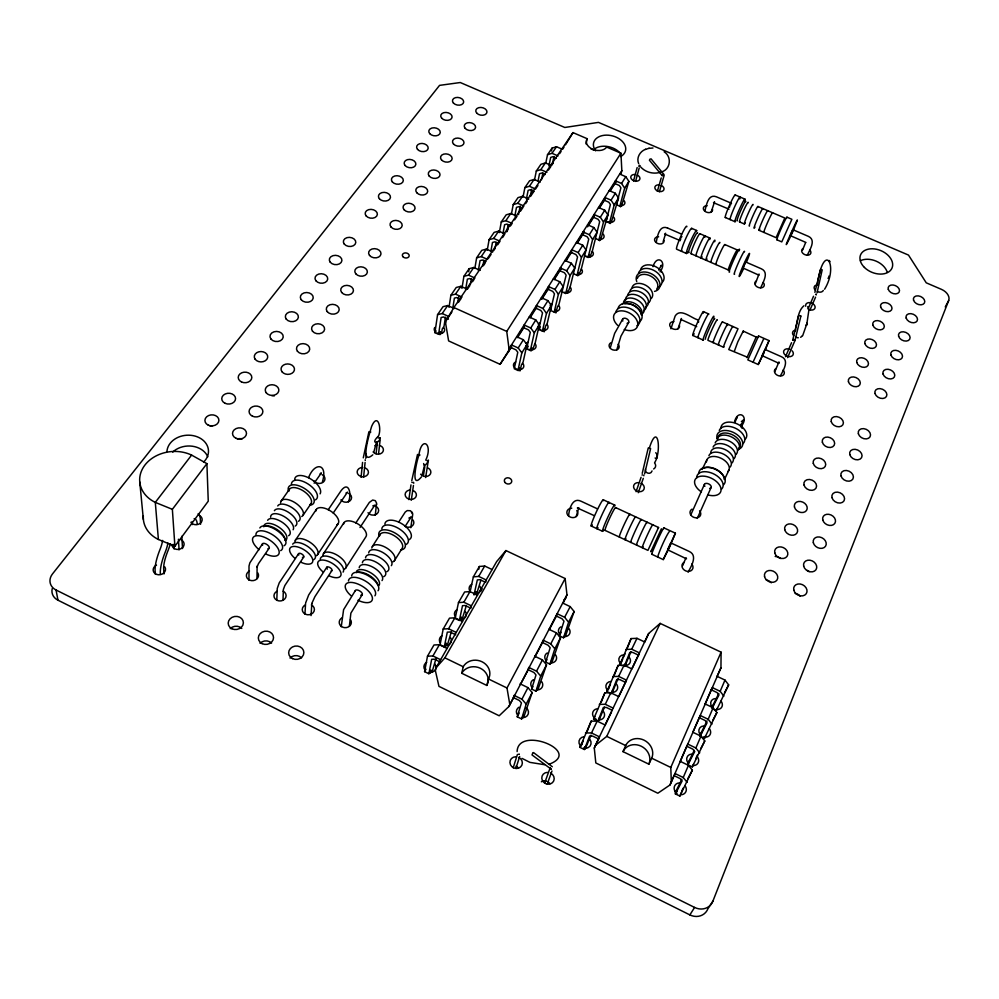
<?xml version="1.0" encoding="UTF-8"?>
<svg xmlns="http://www.w3.org/2000/svg" width="999" height="999" viewBox="0 0 999 999"><rect width="100%" height="100%" fill="white"/><g stroke="black" fill="none" stroke-linecap="round" stroke-linejoin="round"><path stroke-width="1.5" d="M248.976 580.244L249.013 566.021L249.862 562.837L262.637 543.668M375.262 515.234L376.573 503.146L375.349 500.686L372.677 500.037L369.355 502.41L355.831 522.927M662.162 175.599C663.149 172.49 662.437 176.811 662.162 175.599L649.437 160.265L649.937 159.141L651.098 158.891L663.935 174.463M758.253 364.523L769.018 340.609L758.553 335.989L747.826 359.89L758.253 364.523L763.823 353.147M758.553 335.989L758.179 337.425M256.993 578.571L257.105 566.108L257.08 566.982L258.441 563.711L269.056 548.364M720.953 667.782L721.091 652.172L660.139 623.388L648.626 633.528L595.367 745.429L594.293 748.101L595.816 762.949L657.841 793.231L670.004 784.964L720.953 667.782L717.082 676.286M517.12 751.573C517.969 725.187 583.541 751.435 549.038 764.272M276.785 600.374L277.26 588.448L279.221 582.892L298.601 553.671M282.992 600.374L283.379 589.435L284.852 585.526L303.733 556.98M808.828 310.464L806.88 323.701L802.634 335.789M763.773 338.611L753.034 362.2L753.408 361.663M304.957 614.11L305.569 603.521M372.802 454.832C358.691 467.045 370.529 430.232 371.628 426.411C378.334 410.789 382.455 431.506 377.572 437.624M311.064 615.596L311.825 603.546M322.427 481.78C328.147 463.461 314.635 461.55 308.566 477.697M805.956 242.47L790.409 235.664L790.946 234.153L793.044 229.77L808.428 236.376C816.583 240.11 809.44 250.137 807.329 255.195M758.978 230.294L776.073 237.675L784.839 218.032L757.941 206.481M769.018 340.609L765.646 349.063M793.044 229.77L790.409 235.664M348.376 501.785C351.848 495.117 349.126 480.094 341.134 490.621L328.221 509.765M341.246 626.735L343.594 609.677L355.319 590.621M776.885 239.785L781.767 241.895L791.882 219.293L786.975 217.183M361.076 477.372L362.562 462.425M363.574 477.372L365.097 462.437M349.388 626.111L350.874 613.161L362.3 594.542M376.111 453.621L377.447 441.57M378.584 453.633L380.119 440.084M817.344 284.915L817.694 281.88M376.486 504.682L376.573 504.02M795.416 330.869L795.679 328.746M365.309 460.339L365.197 460.339A1.274 0.999 7.2 0 0 365.122 459.84M408.841 499.625L410.976 484.915M439.935 334.715L440.384 331.705L438.598 334.328L434.927 332.655L437.562 314.66L443.044 306.668L447.689 305.544L454.27 308.516M411.288 500.162L413.449 485.464M438.598 334.328L441.121 317.52L443.444 316.97L448.401 319.205M410.801 527.709L412.737 514.285L410.564 510.751L407.267 510.576L405.269 512.012L398.751 522.027M441.558 333.491L442.245 328.971L444.018 326.361L445.417 317.183M620.953 174.063L621.84 170.679L620.928 153.222L606.655 147.078A10.777 7.38 13.7 0 1 592.694 149.276A10.777 7.38 13.7 0 1 587.162 138.699L572.989 132.605L453.896 307.542L446.203 320.367L445.691 323.726L448.613 340.909L500.074 364.31L511.688 346.853M449.013 307.33L450.874 295.279L456.243 287.475L460.864 286.301L467.382 289.235L469.917 285.502M423.451 475.536L424.825 466.633M425.636 477.547L427.959 462.724M452.697 308.853L454.395 298.127L456.705 297.552L460.389 299.213M305.669 602.847L308.679 594.979L326.773 567.245M457.767 302.597L458.753 296.453M461.938 288.424L463.898 276.336L469.155 268.706L473.751 267.495L480.207 270.379M793.693 340.047L792.744 339.947L798.688 315.534L800.811 316.021M465.584 289.935L467.37 279.158L469.667 278.571L473.314 280.195M468.656 271.728L469.155 268.706M470.454 284.228L471.403 278.571M474.837 268.419L476.635 257.817L481.768 250.349L486.363 249.101L492.744 251.948M737.025 417.832L737.187 416.933L735.189 421.828M478.346 270.517L480.057 260.614L482.355 260.002L485.964 261.613M817.894 280.731C824.887 241.333 838.598 266.421 824.6 289.211M482.942 265.884L483.928 260.215M487.225 250.324L489.098 239.698L494.118 232.392L498.688 231.119L505.007 233.916M795.803 327.684C797.726 320.442 797.889 310.989 803.87 305.781M490.946 250.986L492.47 242.47L494.755 241.845L498.326 243.431M495.154 247.939L496.178 242.257M499.338 232.617L501.273 221.965L506.193 214.822L510.751 213.511L517.007 216.271L514.572 219.855M503.034 233.254L504.607 224.725L506.893 224.088L510.427 225.649M506.83 231.793L508.166 224.688M430.382 673.126L430.981 670.067L428.883 673.738L424.587 671.64L427.497 656.168L433.978 644.979L439.373 644.73L447.065 648.451M511.476 213.774L513.211 204.62L518.019 197.627L522.552 196.291L528.746 199.001M514.86 215.896L516.495 207.355L518.768 206.706L522.265 208.242M428.883 673.738L431.668 659.303L434.378 659.203L440.172 662.012M518.518 214.598L520.179 206.056M523.089 196.803L524.875 187.637L529.582 180.794L534.103 179.433L540.247 182.105M431.955 672.389L436.113 658.266M526.436 198.913L528.134 190.359L530.394 189.685L533.866 191.196M462.475 621.465L454.87 617.807L449.5 618.131L443.194 629.033L440.059 644.742L444.305 646.79L446.353 643.219L445.754 646.141M563.136 603.296L566.97 594.842L565.147 578.533L505.931 550.561L496.678 561.55L435.976 667.881L435.402 670.754L438.961 686.375L499.175 715.771L508.878 706.518L513.936 696.89M530.257 196.341L531.68 189.211M534.465 180.195L536.313 171.016L540.921 164.311L545.417 162.924L551.498 165.559L553.134 163.149M538.061 180.856L539.522 173.714L541.77 173.027L545.204 174.525M444.305 646.79L447.302 632.142L449.987 632.005L455.719 634.765M541.47 179.857L542.944 172.715M545.766 163.187L547.514 154.72L552.035 148.139L556.505 146.728L562.537 149.338L564.023 147.14M447.265 645.366L451.436 631.543M508.354 352.135L509.028 348.838L506.743 331.406L620.928 153.222M605.019 530.369L647.939 550.374L658.528 527.472L658.366 528.171M551.448 150.974L552.035 148.139M548.901 165.971L550.686 157.392L552.934 156.693L556.331 158.167M477.485 595.167L469.967 591.583L464.622 591.982L458.479 602.609L455.144 618.531L457.942 619.867M425.736 460.139C433.416 444.193 421.416 434.877 418.781 455.844C417.107 459.103 409.727 491.146 421.491 476.873M552.472 163.686L553.983 156.531M363.286 457.842L368.893 431.805L370.829 432.03M365.771 458.379L366.396 455.482M460.701 620.017L461.338 617.057L459.34 620.541L462.512 605.681L465.197 605.506L470.866 608.216L471.391 605.844L463.836 602.235L458.479 602.609M462.112 619.38L466.358 605.506M521.828 352.847L518.194 347.964L511.5 344.942L510.951 347.577L515.971 349.85L517.782 352.285L514.248 368.756L517.981 370.454L521.828 352.847L526.96 344.618L523.364 339.747L516.695 336.738M411.775 480.619L417.495 454.508L419.992 455.044M470.167 591.508L473.364 576.86L479.345 566.495L484.677 566.021L492.107 569.555M519.018 370.704L519.655 367.757L517.981 370.454M520.104 370.854L521.403 364.947L523.064 362.262L526.96 344.618M526.635 348.876L530.294 332.33L528.521 329.895L523.551 327.66L524.113 325.012L530.744 327.997L534.303 332.854L530.332 350.549L526.635 348.876L528.284 346.241M478.696 569.442L479.345 566.495M475.262 594.567L475.936 591.558L473.988 594.954L477.347 579.907L480.019 579.695L485.614 582.355L486.163 579.957L478.708 576.411L473.364 576.86M531.306 350.861L531.98 347.902L530.332 350.549M476.598 594.055L480.906 580.132M532.667 349.6L535.302 342.532L539.323 324.812L535.789 319.955L529.195 316.995M538.736 329.458L542.519 312.837L540.771 310.427L535.851 308.216L536.438 305.557L542.994 308.504L546.49 313.349L542.395 331.106L538.736 329.458L540.347 326.873M461.738 673.264L463.224 666.745A14.123 12.687 13 0 1 481.98 661.738A14.123 12.687 13 0 1 488.486 678.995L486.813 685.451L461.738 673.264A14.023 12.637 13 0 1 480.369 668.269A14.023 12.637 13 0 1 486.813 685.451M792.769 339.935L793.568 339.498M585.963 143.881L587.162 138.699M543.319 331.493L544.005 328.521L542.395 331.106M544.28 331.793L545.666 325.836L547.265 323.264L551.398 305.482L547.927 300.637L541.396 297.727M555.968 312.912L557.392 306.93L558.953 304.42L566.133 275.162L564.447 272.752L559.627 270.617L560.252 267.944L566.683 270.791L570.054 275.612L565.734 293.481L562.15 291.883M558.404 294.268L554.969 289.435L548.476 286.538L547.864 289.211L552.734 291.383L554.457 293.793L550.574 310.464L554.195 312.088L558.404 294.268L563.211 286.576L559.79 281.755L553.334 278.883M555.057 312.55L555.769 309.565L554.195 312.088M642.232 473.351L648.226 448.027L649.587 448.201L650.611 448.588L644.605 473.963M424.513 465.484L422.165 474.687M567.769 292.944L570.392 285.989L577.559 256.93L575.899 254.545L571.128 252.435L571.765 249.75L578.134 252.56L581.455 257.355L577.022 275.287L573.476 273.714M578.97 274.862L581.58 267.944L588.748 239.098L587.112 236.713L582.38 234.64L583.041 231.955L589.348 234.728L592.607 239.498L588.086 257.467L584.565 255.919M794.942 340.509L800.898 316.059M577.784 275.874L578.533 272.864L577.022 275.287M814.884 292.382L820.529 269.443L822.189 269.83L817.045 292.894M376.673 441.645L373.813 452.023M654.832 462.312C661.575 451.885 658.129 420.104 649.188 448.551M589.934 257.155L592.532 250.287L599.687 221.641L598.076 219.268L593.394 217.233L594.068 214.535L600.312 217.258L603.521 222.015L598.901 240.022L595.416 238.499M599.562 240.734L600.337 237.712L598.901 240.022M614.735 183.491L615.434 180.794L621.553 183.441L624.662 188.162L619.867 206.231L616.445 204.733L620.891 187.824L619.33 185.477L614.735 183.491L616.158 181.244M600.661 239.835L607.916 214.972L604.732 210.227L598.513 207.505M669.455 531.343C666.333 535.364 659.752 549.9 657.729 556.755M614.198 204.907L611.051 200.175L604.857 197.49L604.183 200.175L608.816 202.198L610.401 204.558L606.043 221.441L609.49 222.952L614.198 204.907L618.506 198.002L615.372 193.282L609.215 190.609M610.152 223.551L610.901 220.679L609.49 222.952M611.238 222.64L618.506 198.002M651.735 554.233L663.249 559.602L675.411 533.204L663.91 527.884M620.479 206.88L621.253 203.996L619.867 206.231M621.528 206.019L628.883 181.393L625.799 176.686L619.692 174.051M633.528 180.956L637.15 167.57M635.564 181.418L639.198 168.032M675.411 533.204L669.342 547.577M610.314 347.714L614.647 333.379L622.677 319.131M657.367 191.259L661.226 177.934M508.878 706.518L566.97 594.842M659.402 191.721L664.148 175.387M311.875 603.284L314.897 596.678L331.918 570.566M616.77 349.9L620.966 336.139L628.671 322.427M568.581 516.008C569.005 509.827 572.202 496.753 581.168 501.286L597.489 508.866M656.231 242.37C657.305 237.088 659.053 224.413 667.582 228.034M742.969 332.355L743.231 331.094L756.28 337.138M576.186 516.458L578.833 507.679M517.245 716.807L521.441 702.921L519.318 700.461L513.436 697.602L514.085 695.379L521.928 699.188L526.173 704.108L521.615 718.93L517.245 716.807L519.205 713.036M663.149 241.708L665.322 234.553M660.039 271.778C667.856 261.763 656.755 253.521 652.996 266.721M522.664 718.094L523.563 715.159L521.615 718.93M531.643 689.073L536.001 674.949L533.928 672.489L528.109 669.692L528.783 667.419L536.538 671.166L540.696 676.086L535.963 691.171L531.643 689.073L532.917 686.625M523.776 717.12L532.167 692.544L527.959 687.624L520.154 683.84M545.666 662.062L550.174 647.714L548.151 645.267L542.407 642.507L543.106 640.209L550.774 643.88L554.832 648.788L549.937 664.123L545.666 662.062L546.903 659.677M536.975 690.297L537.862 687.487L535.963 691.171M513.211 767.781L517.432 754.407M538.061 689.298L546.528 664.822L542.407 659.902L534.69 656.193M515.909 768.368L519.692 756.48M559.328 635.739L563.998 621.178L562 618.731L556.318 616.033L557.055 613.698L564.622 617.295L568.606 622.202L563.548 637.762L559.328 635.739L561.151 632.242M550.874 663.386L551.785 660.526L549.937 664.123M551.873 662.524L560.514 637.824L556.48 632.904L548.863 629.27M564.41 637.162L565.359 634.265L563.548 637.762M565.334 636.438L574.138 611.525L570.192 606.618L562.649 603.034M704.857 211.176C706.318 206.044 707.841 193.469 716.333 196.778L731.505 203.309M670.928 328.796L675.137 316.071C680.456 307.205 692.182 318.893 698.176 319.88M711.238 211.888L714.56 201.873M678.021 328.783L681.468 318.494M759.028 274.013L759.04 275.212L743.006 268.007L744.105 265.01L745.679 261.988L761.363 268.806C769.555 272.477 762.799 282.592 760.701 287.762M774.675 371.978L778.945 361.95L778.995 363.324L762.237 355.694L765.034 349.463L764.772 350.237M636.076 491.695L641.071 477.322M638.274 492.707L643.294 478.346M544.705 782.916L549.438 769.742M423.638 463.536C423.763 469.255 429.97 459.253 428.109 460.427A1.261 1.249 16.2 0 1 427.235 460.826M547.202 784.14L551.972 770.991M680.594 239.435L680.856 238.736M755.269 283.816L758.491 275.412M585.089 748.513L586.201 745.654L584.353 749.512L579.932 747.364L591.183 721.141L597.177 721.141L605.107 724.974M580.681 746.365L581.793 743.506L579.932 747.364M581.505 745.242L583.166 740.946M587.25 731.318L591.183 721.141M598.676 720.154L599.762 717.419L597.951 721.178L593.581 719.068L604.845 692.881L610.801 692.794L618.631 696.553M601.173 702.309L604.845 692.881M611.85 692.707L612.961 689.922L611.201 693.581L606.88 691.508L618.144 665.371L624.05 665.184L631.793 668.88M584.353 749.512L589.622 736.051L592.619 736.076L598.588 738.973L599.462 736.837L591.495 732.966L585.489 732.929M608.291 689.647L610.476 684.065M585.314 748.8L591.033 735.114M614.385 674.949L618.144 665.371M712.849 901.26L948.688 300.537A10.827 7.43 24.7 0 0 941.483 289.373L926.26 282.829L908.491 255.082L598.476 122.39L564.81 127.472L460.277 82.53L439.548 85.377L52.497 573.926A14.286 11.626 -13.2 0 0 56.044 590.009L57.967 600.199L689.859 914.897A14.773 13.262 48.2 0 0 707.929 908.74L712.849 901.26A14.923 13.362 47.5 0 1 694.605 907.442L689.859 914.897M621.977 665.671L619.842 664.66L631.093 638.573L636.975 638.311L644.617 641.945M597.951 721.178L603.359 707.467L606.343 707.442L612.25 710.289M621.103 663.074L622.789 658.816M598.925 720.379L604.507 707.03M627.247 648.301L631.093 638.573M611.201 693.581L616.745 679.62L619.705 679.557L625.536 682.354L626.448 680.132L618.668 676.398L612.737 676.548M612.012 693.106L618.206 678.271M624.675 665.284L629.77 652.509L632.717 652.409L638.486 655.144L639.41 652.884L631.73 649.225L625.836 649.462M624.687 665.958L625.824 663.124L624.675 665.509M624.762 666.52L631.018 651.61M690.646 515.222L704.395 484.44M802.609 249.937L805.481 242.932M648.626 633.528L644.792 641.97M697.252 518.431L711.151 487.412M729.545 207.193L729.857 206.443M682.679 565.634L685.614 558.591M740.721 426.898C750.399 416.296 737.312 408.091 734.415 422.452M688.099 572.177C691.133 566.433 698.239 555.282 688.935 551.311L670.903 542.932L668.368 548.251L667.769 549.85L686.488 558.828L686.126 557.829M675.636 792.632L677.06 789.909L675.361 793.88L679.857 796.078L692.357 770.154L688.448 765.334L680.406 761.438M688.161 763.473L689.522 760.851L687.861 764.722L692.307 766.87L704.77 740.971L700.961 736.151L693.006 732.329M700.274 735.227L701.66 732.554L700.049 736.313L704.445 738.436L716.87 712.562L713.124 707.742L705.269 703.995M714.085 709.69L716.246 710.726L728.646 684.902L724.987 680.082L717.22 676.398M679.857 796.078L681.555 792.095M692.307 766.87L693.418 764.285M695.679 758.978L697.314 755.132M704.445 738.436L705.506 735.913M716.246 710.726L717.294 708.279M785.526 356.718L791.545 342.707M712.437 707.429L713.486 704.982L712.087 707.717M687.162 782.329L683.229 777.509L688.448 765.334M699.725 752.821L695.878 748.001L700.961 736.151M711.95 724.1L708.179 719.28L713.124 707.742M723.863 696.141L720.167 691.32L724.987 680.082M808.041 308.991L813.536 296.253M787.587 357.63L794.854 340.784M780.544 375.587C783.179 370.529 789.784 360.339 781.43 356.718L765.034 349.463M810.052 309.865L815.559 297.14M670.004 784.964L673.726 776.385M679.919 762.087L686.725 746.353M692.919 732.055L700.287 715.496L708.179 719.28M704.695 704.882L711.5 689.16M671.328 782.392L670.791 767.457L721.091 652.172M651.71 758.191L648.863 764.185L623.014 751.635L625.674 745.566A14.486 12.937 31.6 0 1 644.018 740.147A14.486 12.937 31.6 0 1 651.71 758.191L670.791 767.457M792.132 233.192C810.514 189.123 772.826 272.59 791.695 234.153M763.473 353.184L762.237 355.694M668.831 548.701L663.249 559.602M681.505 237.188L681.867 236.438M724.437 479.545L728.958 470.017M595.367 745.429L606.743 736.375L660.139 623.388M594.293 748.101L598.938 738.323M604.919 725.761L611.563 711.8M618.881 696.44L625.524 682.467M632.167 668.506L638.811 654.545M591.495 732.966L597.177 721.141M599.3 704.357L605.269 704.307L610.801 692.794M618.668 676.398L624.05 665.184M631.73 649.225L636.975 638.311M740.621 425.936L743.593 419.817L743.006 420.529M593.581 719.068L594.792 716.57M606.88 691.508L608.653 687.849M619.842 664.66L621.565 661.101M623.351 657.404L625.049 653.858M702.185 469.393L706.805 459.927M698.363 322.415L698.713 321.703M730.544 204.945L730.868 204.308M718.805 693.406L711.6 708.004M712.612 707.292L718.955 694.992L717.107 692.594L711.263 689.809L712.362 687.612L720.167 691.32M526.173 704.108L532.167 692.544M540.696 676.086L546.528 664.822M554.832 648.788L560.514 637.824M568.606 622.202L574.138 611.525M707.042 720.853L699.862 735.351M700.049 736.313L707.005 722.901L705.119 720.491L699.2 717.657M694.268 750.349L687.824 763.411M521.928 699.188L527.959 687.624M536.538 671.166L542.407 659.902M550.774 643.88L556.48 632.904M564.622 617.295L570.192 606.618M724.475 692.919L728.646 684.902M687.861 764.722L694.73 751.56L692.806 749.15L686.812 746.265L687.886 744.143L695.878 748.001M681.88 779.245L675.249 792.619M712.749 720.441L716.87 712.562M520.454 684.502L528.409 669.355M534.927 656.98L542.882 641.833M549.4 629.445L556.63 615.684M675.361 793.88L682.117 781.006L680.144 778.596L674.088 775.649L675.137 773.576L683.229 777.509M700.711 748.701L704.77 740.971M687.674 778.97L692.357 770.154M681.867 790.696L683.316 787.974M509.677 703.746L506.993 687.986L565.147 578.533M945.254 306.955L948.688 300.537M435.976 667.881L444.867 657.841L505.931 550.561M480.631 591.458L482.155 588.773M658.691 270.03L661.488 265.16L661.013 265.659M427.497 656.168L432.917 655.968L439.373 644.73M443.194 629.033L448.576 628.746L454.87 617.807M463.836 602.235L469.967 591.583M478.708 576.411L484.677 566.021M424.587 671.64L425.999 669.205M665.671 233.254L664.635 233.991L680.307 240.659M565.521 144.83L572.989 132.605M565.734 293.481L567.27 291.009M588.086 257.467L589.547 255.095M394.418 560.726L402.023 548.513A13.049 6.481 31.8 0 0 393.544 535.277A13.049 6.481 31.8 0 0 379.545 535.901M534.303 332.854L539.323 324.812M546.49 313.349L551.398 305.482M570.054 275.612L574.75 268.082L571.403 263.286L564.997 260.452M581.455 257.355L586.051 250L582.754 245.217L576.411 242.42M592.607 239.498L597.102 232.292L593.856 227.535L587.587 224.775M603.521 222.015L607.916 214.972M624.662 188.162L628.883 181.393M651.598 550.674L650.811 551.71L661.388 528.796M405.157 526.386L411.188 516.958L408.878 518.081M518.194 347.964L523.364 339.747M530.744 327.997L535.789 319.955M542.994 308.504L547.927 300.637M554.969 289.435L559.79 281.755M566.683 270.791L571.403 263.286M578.134 252.56L582.754 245.217M589.348 234.728L593.856 227.535M600.312 217.258L604.732 210.227M611.051 200.175L615.372 193.282M621.553 183.441L625.799 176.686M509.028 348.838L621.84 170.679M500.074 364.31L510.876 347.24M519.193 334.103L523.351 327.535M529.994 317.02L532.492 313.074M534.153 310.452L535.814 307.817M541.633 298.626L547.452 289.435M554.095 278.921L559.915 269.718M565.734 260.527L567.395 257.904M569.068 255.269L570.729 252.647M576.548 243.444L582.367 234.253M588.186 225.05L592.332 218.481M599.812 206.656L603.97 200.087M609.79 190.896L611.45 188.274M559.627 270.617L561.213 268.119M582.38 234.64L583.903 232.255M517.519 337.625L524.2 327.073M530.032 317.844L536.713 307.28M541.72 299.375L549.225 287.5M554.22 279.583L560.901 269.031M565.909 261.114L571.74 251.885M577.584 242.657L584.253 232.105M587.587 226.823L594.268 216.271M599.263 208.354L605.107 199.126M610.114 191.209L615.946 181.98M372.402 546.441L380.157 534.303M345.666 568.131L365.896 536.8A13.037 6.419 32.5 0 0 357.167 523.513A13.037 6.419 32.5 0 0 343.481 524.225M652.047 470.929C650.849 475.112 644.517 473.339 645.404 469.18M360.002 527.484L374.737 505.219L372.814 505.869M323.426 553.746L344.031 522.614M317.582 554.607L338.199 523.588M333.216 513.036L347.39 492.27M613.149 185.664L614.885 183.092M295.367 540.247L316.358 509.415M446.203 320.367L451.935 311.95M458.591 302.16L461.188 298.339M472.452 281.78L474.15 279.295M483.516 265.522L485.164 263.087M488.499 258.192L491.046 254.445M493.556 250.761L495.167 248.376M497.589 244.817L500.024 241.246L493.668 238.436L489.098 239.698M502.509 237.587L504.183 235.14M506.593 231.593L508.166 229.258M510.539 225.774L512.125 223.451L505.844 220.679L501.273 221.965M520.491 211.151L523.101 207.305M525.561 203.684L527.16 201.348M530.457 196.503L533.866 191.483M537.912 185.539L535.564 188.986L529.395 186.289L524.875 187.637M548.451 170.042L550.736 166.683M559.552 153.734L561.038 151.536M434.927 332.655L436.113 330.906M302.972 515.384L311.076 503.571M437.562 314.66L442.207 313.536L447.689 305.544M450.874 295.279L455.507 294.131L460.864 286.301M463.898 276.336L468.519 275.15L473.751 267.495M476.635 257.817L481.231 256.593L486.363 249.101M493.668 238.436L498.688 231.119M505.844 220.679L510.751 213.511M513.211 204.62L517.744 203.297L522.552 196.291M529.395 186.289L534.103 179.433M536.313 171.016L540.809 169.63L545.417 162.924M547.514 154.72L551.997 153.309L556.505 146.728M314.123 483.204L321.378 472.914L320.092 473.863M667.769 549.85L670.903 542.932M379.245 438.411A1.249 1.236 23.5 0 0 380.107 438.012C379.495 443.931 369.642 444.243 378.259 436.313M281.056 501.186L289.31 489.435M722.414 321.903L738.024 328.783L728.746 349.55L747.289 357.167M174.9 546.228L208.254 501.186L206.905 463.636L191.608 455.094A33.916 27.285 -5.2 0 0 144.942 465.034A33.916 27.285 -5.2 0 0 155.295 502.385L158.404 539.472L174.9 546.228L172.365 509.328L206.905 463.636M756.28 336.85L746.952 357.63M428.246 460.214L428.109 460.377A1.261 1.074 7.4 0 1 427.235 460.689M191.608 455.094L155.295 502.385L172.365 509.328M734.302 351.398L737.824 341.808L743.231 331.094M564.035 599.85L566.033 597.802M743.006 268.007L745.679 261.988M714.347 202.248L713.523 202.685L728.995 209.178M680.731 319.38L696.715 326.661M641.982 475.049L642.719 474.812M411.838 482.205L412 482.505M532.929 752.672L532.017 754.944L551.323 769.28L550.649 769.018A1.436 1.036 -52.7 0 1 550.312 768.443M645.554 149.326C639.922 151.311 636.113 158.004 638.698 163.699M661.962 171.791C670.716 169.006 671.89 156.518 664.148 151.823M347.377 492.432L346.029 492.969M741.383 421.391L742.245 421.066M648.9 148.339L652.984 148.002M645.254 149.413L649.1 148.277M660.501 172.215C653.633 174.475 645.454 172.365 640.646 166.92M577.996 507.842L577.372 507.979L594.305 515.671M544.63 764.71L529.92 762.374L522.077 758.403M827.959 278.234L829.295 277.397L828.758 276.174M793.98 340.122L794.779 340.159M805.768 325.237L807.279 324.663L806.73 323.164M533.516 752.559L552.297 766.745M815.571 294.393L816.27 294.655M735.227 194.967L744.954 199.151M590.909 148.863L593.681 150.062M739.51 221.903L744.367 224.001M725.274 217.495L734.977 221.691M551.997 153.309L558.054 155.931M691.67 228.334L696.628 230.494M699.937 233.716L709.877 238.037M724.812 244.53L737.299 249.95M540.809 169.63L546.915 172.29M667.457 227.972L681.605 234.141M691.121 253.746L728.396 270.017M686.513 253.509L676.623 249.201A12.562 1.336 -66.3 0 1 681.068 235.739A12.562 1.336 -66.3 0 1 686.85 226.723M517.744 203.297L523.976 206.031M703.408 311.638L708.578 313.923M723.551 347.24L708.004 340.347A11.364 0.749 -65.8 0 1 712.287 328.858A11.364 0.749 -65.8 0 1 717.294 319.917M692.844 335.464L703.171 340.06M481.231 256.593L487.649 259.44M468.519 275.15L474.987 278.047M455.507 294.131L462.05 297.078M453.896 307.542L506.743 331.406M442.207 313.536L448.813 316.533M603.371 499.85L614.747 505.107M615.659 507.604L658.528 527.472M591.121 525.973L602.509 531.281M448.576 628.746L456.218 632.429M605.269 704.307L613.136 708.104M519.118 754.22L518.793 754.07A1.461 1.161 78.2 0 0 519.068 754.245M444.867 657.841L463.224 666.745M488.486 678.995L506.993 687.986M606.743 736.375L625.674 745.566M432.917 655.968L440.646 659.715M56.044 590.009L694.605 907.442M413.224 482.854L413.786 483.129A1.274 1.011 9.5 0 0 413.099 482.23M643.88 475.799L643.831 475.337M816.295 294.668L816.233 294.23M655.094 458.017C658.353 460.314 657.617 453.646 655.731 452.709M829.095 260.439L830.082 261.651M807.754 306.656L808.628 308.766M412.599 513.349L412.013 512.062M365.834 453.921L366.109 455.681M139.76 481.955L143.369 519.468M155.407 574.363L155.07 570.154A38.112 11.626 -61.9 0 1 159.615 550.461L160.277 548.813A22.877 7.205 -61.6 0 0 162.625 540.434M164.061 573.913L163.699 569.455A32.105 9.678 -62 0 1 167.532 551.823A29.183 9.091 -61.6 0 0 170.292 543.768M173.726 544.33L174.051 548.913M178.396 539.223L179.096 549.9M181.781 536.313L182.542 548.538M192.108 521.553L192.258 524.587M160.352 573.938L160.29 572.714A38.137 11.501 -62 0 1 164.885 553.021L165.534 551.386A22.89 7.13 -61.6 0 0 167.907 543.006M200.574 524.238L200.287 518.531A38.174 11.513 -62 0 0 198.127 513.811M166.945 451.548A20.804 16.583 -3.9 0 1 195.267 436.138A20.804 16.583 -3.9 0 1 203.584 462.1M595.654 150.861A16.459 11.289 14.1 0 1 600.287 136.189A16.459 11.289 14.1 0 1 622.14 141.184A16.459 11.289 14.1 0 1 620.629 156.568M518.781 757.442A6.269 5.807 21.5 0 1 520.529 766.995A6.269 5.807 21.5 0 1 510.501 764.809A6.269 5.807 21.5 0 1 515.621 756.755M550.561 773.051A6.306 5.832 26.6 0 1 552.435 782.692A6.306 5.832 26.6 0 1 542.382 780.506A6.306 5.832 26.6 0 1 547.39 772.364M801.96 335.901A5.02 3.646 22 0 1 800.574 337.287M798.313 337.749A5.02 3.646 22 0 1 795.803 337.187M793.718 335.726A5.02 3.646 22 0 1 794.18 330.482M792.157 350.836A5.07 3.734 22.1 0 1 790.234 356.643A5.07 3.734 22.1 0 1 783.566 351.973A5.07 3.734 22.1 0 1 790.059 349.363M805.694 306.243A4.933 3.534 21.8 0 1 810.251 302.672A4.933 3.534 21.8 0 1 815.084 307.742A4.933 3.534 21.8 0 1 808.865 309.553M823.301 290.422A4.883 3.459 21.7 0 1 817.332 291.621M815.284 290.222A4.883 3.459 21.7 0 1 817.856 284.802M640.971 483.204A5.495 4.446 19.6 0 1 642.894 490.671A5.495 4.446 19.6 0 1 634.153 488.723A5.495 4.446 19.6 0 1 638.211 482.592M654.532 462.874A5.432 4.333 19.6 0 1 653.621 468.981M637.112 175A4.695 3.259 15 0 1 638.748 180.532A4.695 3.259 15 0 1 631.268 178.821A4.695 3.259 15 0 1 634.74 174.463M661.151 185.377A4.695 3.272 15.8 0 1 662.874 190.946A4.695 3.272 15.8 0 1 655.369 189.236A4.695 3.272 15.8 0 1 658.791 184.84M365.497 468.106A5.669 4.658 4.4 0 1 366.558 475.711A5.669 4.658 4.4 0 1 357.53 473.713A5.669 4.658 4.4 0 1 362.649 467.47M380.469 445.741A5.594 4.545 5.5 0 1 381.918 452.922A5.594 4.545 5.5 0 1 373.089 451.923M374.9 445.704A5.594 4.545 5.5 0 1 377.659 445.117M413.374 490.646A5.669 4.72 7.1 0 1 414.597 498.364A5.669 4.72 7.1 0 1 405.544 496.353A5.669 4.72 7.1 0 1 410.527 490.01M427.847 467.907A5.594 4.608 8 0 1 429.445 475.187A5.594 4.608 8 0 1 420.616 474.2M348.589 493.344A5.757 4.77 3.2 0 1 349.975 500.861A5.757 4.77 3.2 0 1 340.909 499.862M283.092 591.171A6.094 5.245 -3.2 0 1 284.678 599.063A6.094 5.245 -3.2 0 1 275.349 599.163A6.094 5.245 -3.2 0 1 277.01 591.233M375.612 506.156A5.757 4.808 4.6 0 1 377.085 513.736A5.757 4.808 4.6 0 1 368.007 512.737M311.338 604.907A6.094 5.295 -1.7 0 1 313.024 612.862A6.094 5.295 -1.7 0 1 303.696 612.986A6.094 5.295 -1.7 0 1 305.257 604.982M685.002 785.701A6.344 5.632 36.8 0 1 685.913 791.595A6.344 5.632 36.8 0 1 681.156 794.729M677.06 793.493A6.344 5.632 36.8 0 1 674.263 787.025A6.344 5.632 36.8 0 1 679.332 782.941M697.327 756.767A6.244 5.495 35 0 1 698.264 762.512A6.244 5.495 35 0 1 693.581 765.559M687.961 762.849A6.244 5.495 35 0 1 691.733 754.07M709.327 728.596A6.156 5.357 33.5 0 1 709.827 735.027A6.156 5.357 33.5 0 1 703.608 736.875M700.137 734.49A6.156 5.357 33.5 0 1 703.796 725.936M721.028 701.148A6.081 5.22 32.2 0 1 721.99 706.63A6.081 5.22 32.2 0 1 717.469 709.49M711.987 706.88A6.081 5.22 32.2 0 1 715.559 698.538M629.258 657.392A5.957 5.182 24.9 0 1 630.007 662.737A5.957 5.182 24.9 0 1 625.374 665.496M619.992 662.924A5.957 5.182 24.9 0 1 623.888 654.832M616.483 684.04A6.044 5.32 25.5 0 1 617.207 689.51A6.044 5.32 25.5 0 1 612.487 692.357M607.042 689.735A6.044 5.32 25.5 0 1 611.051 681.43M603.359 711.388A6.119 5.47 26.2 0 1 604.07 716.982A6.119 5.47 26.2 0 1 599.275 719.917M596.191 719.243A6.119 5.47 26.2 0 1 592.632 713.024A6.119 5.47 26.2 0 1 597.864 708.728M589.897 739.447A6.194 5.607 27.1 0 1 583.566 747.926M580.107 745.491A6.194 5.607 27.1 0 1 584.328 736.75M525.924 707.617A6.131 5.569 19.2 0 1 522.989 717.669M517.47 714.972A6.131 5.569 19.2 0 1 518.981 707.23M541.633 681.568A6.056 5.42 19.3 0 1 542.195 687.062A6.056 5.42 19.3 0 1 537.312 689.934M531.855 687.287A6.056 5.42 19.3 0 1 533.291 679.732M555.469 654.757A5.982 5.282 19.4 0 1 556.056 660.127A5.982 5.282 19.4 0 1 551.261 662.911M545.866 660.327A5.982 5.282 19.4 0 1 547.24 652.959M568.955 628.646A5.907 5.145 19.5 0 1 569.567 633.878A5.907 5.145 19.5 0 1 564.847 636.588M559.527 634.04A5.907 5.145 19.5 0 1 560.826 626.86M479.745 586.113A5.844 5.07 11.7 0 1 480.157 591.208A5.844 5.07 11.7 0 1 475.337 593.818M470.092 591.321A5.844 5.07 11.7 0 1 471.678 584.328M465.234 611.463A5.932 5.195 10.7 0 1 465.621 616.695A5.932 5.195 10.7 0 1 460.714 619.38M455.407 616.833A5.932 5.195 10.7 0 1 457.067 609.665M450.349 637.474A6.006 5.332 9.6 0 1 450.711 642.832A6.006 5.332 9.6 0 1 445.704 645.591M440.347 643.006A6.006 5.332 9.6 0 1 442.07 635.664M435.077 664.173A6.081 5.47 8.2 0 1 430.307 672.502M424.887 669.867A6.081 5.47 8.2 0 1 426.685 662.337M443.768 327.647A5.232 4.008 8.8 0 1 443.306 332.517A5.232 4.008 8.8 0 1 437.075 333.029M435.064 331.518A5.232 4.008 8.8 0 1 434.79 327.472M522.889 363.561A5.245 4.083 12.3 0 1 521.615 369.193A5.245 4.083 12.3 0 1 514.36 367.557A5.245 4.083 12.3 0 1 515.659 361.938M535.127 343.831A5.195 3.984 12.7 0 1 534.877 348.713A5.195 3.984 12.7 0 1 528.771 349.25M526.735 347.727A5.195 3.984 12.7 0 1 525.811 345.679M526.273 343.668A5.195 3.984 12.7 0 1 527.971 342.22M547.09 324.538A5.132 3.896 13.1 0 1 547.577 328.509A5.132 3.896 13.1 0 1 543.444 330.407M540.846 329.832A5.132 3.896 13.1 0 1 537.899 326.323M538.349 324.35A5.132 3.896 13.1 0 1 540.022 322.939M558.791 305.669A5.07 3.821 13.4 0 1 559.303 309.565A5.07 3.821 13.4 0 1 555.232 311.413M550.649 309.365A5.07 3.821 13.4 0 1 549.725 307.392M550.149 305.469A5.07 3.821 13.4 0 1 551.798 304.083M570.242 287.2A5.02 3.734 13.7 0 1 570.079 291.795A5.02 3.734 13.7 0 1 564.21 292.257M581.443 269.131A4.97 3.659 13.9 0 1 581.98 272.877A4.97 3.659 13.9 0 1 578.021 274.638M592.407 251.448A4.908 3.584 14.2 0 1 592.307 255.869A4.908 3.584 14.2 0 1 586.575 256.281M603.134 234.141A4.858 3.509 14.4 0 1 603.708 237.737A4.858 3.509 14.4 0 1 599.862 239.41M613.648 217.183A4.808 3.434 14.6 0 1 613.598 221.428A4.808 3.434 14.6 0 1 608.016 221.79M623.95 200.574A4.758 3.359 14.8 0 1 624.537 204.046A4.758 3.359 14.8 0 1 620.804 205.644M199.375 515.484A6.019 4.945 -5.4 0 1 200.3 523.276A6.019 4.945 -5.4 0 1 190.884 522.265M181.269 539.959A6.119 5.057 -7.1 0 1 183.654 546.078A6.119 5.057 -7.1 0 1 176.698 549.375A6.119 5.057 -7.1 0 1 171.915 544.393M164.847 566.957A6.219 5.17 -9 0 1 162.188 574.075A6.219 5.17 -9 0 1 153.834 572.24A6.219 5.17 -9 0 1 156.518 565.122M763.161 282.417A4.895 3.509 20 0 1 762.624 287.425A4.895 3.509 20 0 1 755.918 285.901A4.895 3.509 20 0 1 756.468 280.894M663.998 240.534A4.833 3.459 16.4 0 1 659.964 243.981A4.833 3.459 16.4 0 1 654.607 240.247A4.833 3.459 16.4 0 1 658.641 236.813M809.752 249.975A4.795 3.347 20.7 0 1 809.352 254.782A4.795 3.347 20.7 0 1 802.809 253.284A4.795 3.347 20.7 0 1 803.221 248.476M712.499 209.328A4.733 3.297 17.4 0 1 708.691 212.625A4.733 3.297 17.4 0 1 703.383 209.016A4.733 3.297 17.4 0 1 707.205 205.732M660.476 270.292A4.92 3.584 16.6 0 1 661.463 272.153M618.156 344.255A5.132 3.909 16.1 0 1 617.17 349.7A5.132 3.909 16.1 0 1 610.102 348.114A5.132 3.909 16.1 0 1 611.088 342.657M783.116 370.042A5.132 3.809 22.3 0 1 782.617 375.524A5.132 3.809 22.3 0 1 775.611 373.951A5.132 3.809 22.3 0 1 776.136 368.469M679.507 325.599A5.045 3.759 18 0 1 675.361 329.408A5.045 3.759 18 0 1 669.742 325.412A5.045 3.759 18 0 1 673.9 321.603M576.798 510.551A5.594 4.633 16.8 0 1 574.787 517.345A5.594 4.633 16.8 0 1 567.045 513.748A5.594 4.633 16.8 0 1 571.765 508.204M691.795 564.06A5.682 4.695 24.3 0 1 690.946 570.754A5.682 4.695 24.3 0 1 683.166 569.018A5.682 4.695 24.3 0 1 684.028 562.337M699.587 510.826A5.532 4.471 22.9 0 1 698.776 517.182A5.532 4.471 22.9 0 1 691.196 515.496A5.532 4.471 22.9 0 1 692.02 509.14M741.146 424.188A5.282 4.071 22.1 0 1 742.032 428.459M412.937 519.955A5.744 4.833 6.8 0 1 412.337 525.811A5.744 4.833 6.8 0 1 405.457 526.598M350.474 619.605A6.069 5.332 0.8 0 1 348.426 626.922A6.069 5.332 0.8 0 1 340.085 625.099A6.069 5.332 0.8 0 1 342.145 617.782M322.065 474.675A5.732 4.708 1.9 0 1 323.339 482.092A5.732 4.708 1.9 0 1 314.31 481.093M257.754 572.864A6.081 5.17 -4.3 0 1 255.419 579.957A6.081 5.17 -4.3 0 1 247.153 578.134A6.081 5.17 -4.3 0 1 249.5 571.041M57.967 600.199A14.148 11.551 -13.6 0 1 52.248 588.548M172.727 452.085A20.604 16.508 -4.1 0 1 192.308 446.216A20.604 16.508 -4.1 0 1 207.804 456.83M860.426 260.714A16.908 11.713 22.7 0 1 887.249 272.252M594.78 148.726A16.334 11.276 14.1 0 1 619.63 152.56M516.021 766.121A6.206 5.769 21.8 0 1 518.444 768.169M541.346 781.805A6.244 5.794 27 0 1 546.465 781.193M547.464 781.593A6.244 5.794 27 0 1 549.912 783.666M674.962 791.308A6.281 5.594 37.4 0 1 677.072 791.583M584.939 746.703A6.144 5.569 27.5 0 1 586.463 748.189M290.022 658.079A7.53 6.668 -4.6 0 1 301.548 657.866M260.04 643.319A7.542 6.606 -6.3 0 1 271.566 643.119M230.232 628.633A7.542 6.531 -7.6 0 1 241.77 628.458M210.04 426.024A6.943 5.507 -2.3 0 1 212.437 425.711M271.89 395.654A6.743 5.32 0.9 0 1 274.201 396.004M237.325 438.948A6.931 5.557 -1.4 0 1 242.083 438.986M795.104 593.394A6.943 5.619 29.8 0 1 800.249 596.228M807.117 570.392A6.856 5.495 29.2 0 1 809.128 571.678M766.221 580.007A6.906 5.619 28.3 0 1 771.328 582.817M775.174 556.468A6.818 5.482 27.7 0 1 780.544 558.503M274.388 510.689A13.124 6.256 33.5 0 1 290.035 513.374A13.124 6.256 33.5 0 1 295.192 526.086M277.734 505.931A13.087 6.281 33.6 0 1 293.356 508.578A13.087 6.281 33.6 0 1 298.476 521.291M270.592 517.12A13.162 6.231 33.5 0 1 283.803 516.333A13.162 6.231 33.5 0 1 293.119 529.77M267.645 520.292A13.187 6.206 33.5 0 1 283.329 523.051A13.187 6.206 33.5 0 1 288.574 535.726M263.823 526.76A13.224 6.181 33.5 0 1 278.534 526.935A13.224 6.181 33.5 0 1 285.252 540.596M263.724 526.398A13.237 6.169 33.5 0 1 276.835 529.383A13.237 6.169 33.5 0 1 285.239 540.309M259.852 527.934A15.235 7.093 33.5 0 1 277.934 531.168A15.235 7.093 33.5 0 1 284.053 545.741M255.944 534.677A15.272 7.068 33.4 0 1 272.877 534.952A15.272 7.068 33.4 0 1 280.694 550.649M259.091 549.7A15.322 7.043 33.4 0 1 257.367 535.689A15.322 7.043 33.4 0 1 278.459 549.288A15.322 7.043 33.4 0 1 265.709 553.958M288.511 491.221A14.91 7.318 33.7 0 1 296.004 485.014A14.91 7.318 33.7 0 1 312.125 495.479A14.91 7.318 33.7 0 1 310.09 505.232M291.408 484.253A14.873 7.33 33.7 0 1 308.204 484.078A14.873 7.33 33.7 0 1 315.459 499.875M280.619 502.834A13.062 6.294 33.6 0 1 295.267 502.834A13.062 6.294 33.6 0 1 301.748 516.533M288.861 491.108A12.975 6.356 33.7 0 1 303.471 491.008A12.975 6.356 33.7 0 1 309.852 504.72M294.655 479.632A14.835 7.355 33.7 0 1 309.777 478.421A14.835 7.355 33.7 0 1 320.067 493.881M262.625 545.267A3.996 1.836 33.4 0 1 264.26 543.381A3.996 1.836 33.4 0 1 268.793 546.303A3.996 1.836 33.4 0 1 267.944 548.688M365.534 557.854A13.199 6.394 31.8 0 1 381.056 558.266A13.199 6.394 31.8 0 1 386.875 571.678M368.668 552.934A13.162 6.406 31.8 0 1 382.704 552.422A13.162 6.406 31.8 0 1 391.346 565.659M362.375 562.787A13.224 6.369 31.8 0 1 377.909 563.249A13.224 6.369 31.8 0 1 383.766 576.648M359.19 567.757A13.262 6.344 31.7 0 1 373.264 567.37A13.262 6.344 31.7 0 1 382.03 580.594M356.593 571.191A13.299 6.319 31.7 0 1 371.578 573.301A13.299 6.319 31.7 0 1 378.896 585.614M356.331 572.614A13.312 6.306 31.7 0 1 368.494 574.924A13.312 6.306 31.7 0 1 377.772 584.665M351.673 575.923A15.322 7.243 31.7 0 1 367.882 575.536A15.322 7.243 31.7 0 1 378.059 590.746M348.451 580.956A15.36 7.218 31.7 0 1 364.672 580.619A15.36 7.218 31.7 0 1 374.9 595.816M351.323 595.966A15.397 7.193 31.7 0 1 350.711 582.392A15.397 7.193 31.7 0 1 371.903 596.066A15.397 7.193 31.7 0 1 357.967 600.249M378.946 535.901A14.997 7.468 31.8 0 1 387.362 530.057A14.997 7.468 31.8 0 1 403.559 540.571A14.997 7.468 31.8 0 1 400.624 549.987M381.818 528.833A14.96 7.492 31.8 0 1 399.563 529.058A14.96 7.492 31.8 0 1 405.969 544.542M371.803 548.039A13.124 6.431 31.8 0 1 387.287 548.376A13.124 6.431 31.8 0 1 393.032 561.8M384.865 524.063A14.923 7.517 31.8 0 1 402.609 524.238A14.923 7.517 31.8 0 1 408.966 539.735M355.257 591.158A4.021 1.873 31.7 0 1 357.929 590.134A4.021 1.873 31.7 0 1 362.05 593.156A4.021 1.873 31.7 0 1 360.801 595.217M710.664 453.321A12.113 7.418 25.7 0 1 724.874 449.475A12.113 7.418 25.7 0 1 731.93 462.987M708.903 455.644A12.15 7.405 25.7 0 1 724.213 454.483A12.15 7.405 25.7 0 1 729.882 467.282M713.074 447.115A12.088 7.43 25.6 0 1 728.333 445.904A12.088 7.43 25.6 0 1 733.965 458.703M715.147 442.882A12.063 7.43 25.6 0 1 730.394 441.645A12.063 7.43 25.6 0 1 735.988 454.433M717.207 438.673A12.038 7.443 25.6 0 1 732.429 437.4A12.038 7.443 25.6 0 1 737.999 450.199M717.881 438.524A12.025 7.455 25.6 0 1 732.042 434.59A12.025 7.455 25.6 0 1 738.998 448.089M717.294 439.298A13.811 8.579 25.5 0 1 724.213 430.482A13.811 8.579 25.5 0 1 740.421 437.812A13.811 8.579 25.5 0 1 739.01 449.125M719.255 430.394A13.786 8.591 25.5 0 1 736.725 428.883A13.786 8.591 25.5 0 1 743.069 443.593M720.891 428.496A13.749 8.604 25.5 0 1 737.137 423.888A13.749 8.604 25.5 0 1 745.054 439.398M701.398 491.908A14.161 8.429 25.9 0 1 699.113 476.573A14.161 8.429 25.9 0 1 720.204 486.238A14.161 8.429 25.9 0 1 708.016 494.942M698.838 473.526A14.086 8.467 25.8 0 1 715.272 469.255A14.086 8.467 25.8 0 1 723.551 484.802M696.703 477.884A14.123 8.442 25.8 0 1 713.149 473.651A14.123 8.442 25.8 0 1 721.465 489.21M706.48 461.875A12.175 7.393 25.7 0 1 720.716 458.091A12.175 7.393 25.7 0 1 727.834 471.603M704.382 467.994A12.238 7.355 25.8 0 1 716.895 469.692A12.238 7.355 25.8 0 1 724.15 478.971M704.869 486.338A3.696 2.198 25.9 0 1 705.918 483.404A3.696 2.198 25.9 0 1 710.701 485.502A3.696 2.198 25.9 0 1 709.64 488.436M630.993 542.245A12.625 0.737 -65.3 0 1 635.751 529.757A12.625 0.737 -65.3 0 1 641.208 520.217M625.886 538.698A12.625 0.774 -65.3 0 1 628.633 530.069A12.625 0.774 -65.3 0 1 635.614 516.858M636.7 544.905A12.637 0.687 -65.4 0 1 641.533 532.442A12.637 0.687 -65.4 0 1 646.927 522.864M643.006 546.678A12.637 0.637 -65.4 0 1 645.941 538.124A12.637 0.637 -65.4 0 1 652.784 524.812M651.985 554.083A14.548 0.624 -65.4 0 1 657.704 539.81A14.548 0.624 -65.4 0 1 663.711 528.683M603.633 530.194A14.486 1.111 -65.3 0 1 607.267 518.456A14.486 1.111 -65.3 0 1 614.66 505.956M597.964 527.559A14.486 1.161 -65.3 0 1 601.523 515.796A14.486 1.161 -65.3 0 1 608.99 503.334M619.567 536.913A12.612 0.824 -65.3 0 1 624.238 524.413A12.612 0.824 -65.3 0 1 629.807 514.935M605.332 530.282A12.6 0.949 -65.3 0 1 609.865 517.732A12.6 0.949 -65.3 0 1 615.584 508.341M592.295 524.912A14.473 1.224 -65.3 0 1 595.791 513.124A14.473 1.224 -65.3 0 1 603.321 500.699M723.925 346.803A11.376 0.637 -65.8 0 1 727.359 337.15A11.376 0.637 -65.8 0 1 732.854 326.785M718.743 344.505A11.376 0.674 -65.8 0 1 722.739 333.479A11.376 0.674 -65.8 0 1 727.409 325.487M713.573 342.207A11.364 0.712 -65.8 0 1 716.895 332.517A11.364 0.712 -65.8 0 1 722.477 322.202M705.419 339.198A11.364 0.774 -65.8 0 1 709.677 327.697A11.364 0.774 -65.8 0 1 714.71 318.768M703.646 339.56A13.062 0.899 -65.8 0 1 708.054 326.835A13.062 0.899 -65.8 0 1 713.586 317.732M698.488 337.275A13.062 0.949 -65.9 0 1 702.147 326.086A13.062 0.949 -65.9 0 1 708.691 314.298M694.155 333.728A13.049 0.987 -65.9 0 1 693.806 331.406A13.049 0.987 -65.9 0 1 700.611 316.046A13.049 0.987 -65.9 0 1 703.271 313.174M627.834 294.742A11.264 7.505 29.8 0 1 642.819 293.356A11.264 7.505 29.8 0 1 645.816 306.83M629.957 291.096A11.239 7.505 29.8 0 1 644.929 289.698A11.239 7.505 29.8 0 1 647.901 303.172M625.499 300.449A11.289 7.492 29.9 0 1 639.447 296.278A11.289 7.492 29.9 0 1 643.731 310.514M623.551 302.073A11.314 7.48 29.9 0 1 638.586 300.736A11.314 7.48 29.9 0 1 641.62 314.21M622.302 304.021A11.339 7.48 29.9 0 1 635.189 303.671A11.339 7.48 29.9 0 1 641.995 314.91M624.837 303.771A11.351 7.468 29.9 0 1 635.389 306.306A11.351 7.468 29.9 0 1 641.158 314.735M618.131 308.042A13.062 8.591 29.9 0 1 635.451 306.531A13.062 8.591 29.9 0 1 638.998 322.028M615.958 311.75A13.099 8.579 29.9 0 1 633.304 310.277A13.099 8.579 29.9 0 1 636.863 325.774M617.644 325.337A13.124 8.566 29.9 0 1 619.605 310.964A13.124 8.566 29.9 0 1 637.599 322.302A13.124 8.566 29.9 0 1 624.275 329.508M636.75 281.631A12.825 8.666 29.8 0 1 643.481 271.99A12.825 8.666 29.8 0 1 658.678 280.369A12.825 8.666 29.8 0 1 654.495 291.421M638.511 273.177A12.8 8.679 29.8 0 1 655.631 271.441A12.8 8.679 29.8 0 1 658.915 286.925M632.067 287.475A11.226 7.517 29.8 0 1 645.779 285.289A11.226 7.517 29.8 0 1 651.535 298.214M637.312 278.484A11.164 7.53 29.8 0 1 650.986 276.248A11.164 7.53 29.8 0 1 656.68 289.161M640.584 269.618A12.775 8.679 29.8 0 1 656.256 266.995A12.775 8.679 29.8 0 1 662.737 281.843M622.827 321.016A3.422 2.235 29.9 0 1 624.275 318.206A3.422 2.235 29.9 0 1 628.521 320.542A3.422 2.235 29.9 0 1 627.06 323.351M754.982 227.11A10.739 0.724 -66.1 0 1 757.329 219.143A10.739 0.724 -66.1 0 1 762.811 209.053M759.839 229.208A10.739 0.699 -66.1 0 1 762.237 221.266A10.739 0.699 -66.1 0 1 767.694 211.151M749.55 225.886A10.739 0.762 -66.2 0 1 752.984 215.759A10.739 0.762 -66.2 0 1 757.941 206.968M745.279 222.927A10.727 0.799 -66.2 0 1 747.527 214.922A10.727 0.799 -66.2 0 1 753.071 204.87M739.834 221.691A10.727 0.837 -66.2 0 1 743.181 211.538A10.727 0.837 -66.2 0 1 748.214 202.785M737.412 220.642A10.727 0.849 -66.2 0 1 740.734 210.477A10.727 0.849 -66.2 0 1 745.778 201.736M735.364 221.453A12.325 0.987 -66.2 0 1 739.822 208.292A12.325 0.987 -66.2 0 1 744.667 201.024M730.519 219.355A12.325 1.024 -66.3 0 1 734.927 206.194A12.325 1.024 -66.3 0 1 739.822 198.938M725.686 217.27A12.313 1.061 -66.3 0 1 729.382 205.544A12.313 1.061 -66.3 0 1 735.276 195.554M777.185 239.51A12.375 0.649 -66 0 1 781.443 227.959A12.375 0.649 -66 0 1 786.912 217.732M764.148 232.18A10.752 0.662 -66.1 0 1 767.719 222.103A10.752 0.662 -66.1 0 1 772.577 213.249M707.055 259.028A10.952 0.949 -66.1 0 1 706.88 256.431A10.952 0.949 -66.1 0 1 712.574 243.519A10.952 0.949 -66.1 0 1 714.697 241.733M711.35 262.125A10.964 0.924 -66.1 0 1 714.522 252.085A10.964 0.924 -66.1 0 1 719.904 242.794M702.11 256.868A10.952 0.987 -66.2 0 1 701.885 254.258A10.952 0.987 -66.2 0 1 707.579 241.346A10.952 0.987 -66.2 0 1 709.74 239.573M696.49 255.632A10.939 1.024 -66.2 0 1 700.099 244.243A10.939 1.024 -66.2 0 1 704.782 237.425M691.545 253.484A10.939 1.061 -66.2 0 1 694.517 243.369A10.939 1.061 -66.2 0 1 700.037 234.166M689.073 252.397A10.939 1.086 -66.2 0 1 692.02 242.282A10.939 1.086 -66.2 0 1 697.564 233.092M687.787 252.148A12.575 1.261 -66.2 0 1 689.722 243.082A12.575 1.261 -66.2 0 1 696.753 231.019M682.055 251.049A12.575 1.299 -66.3 0 1 685.376 239.398A12.575 1.299 -66.3 0 1 691.795 228.871M743.768 268.194A12.637 0.812 -66 0 1 739.685 274.3A12.637 0.812 -66 0 1 748.101 255.382A12.637 0.812 -66 0 1 746.415 262.262M734.615 274.001A12.625 0.862 -66 0 1 738.523 262.537A12.625 0.862 -66 0 1 744.505 251.748M729.632 271.828A12.625 0.899 -66 0 1 734.165 258.853A12.625 0.899 -66 0 1 739.198 250.824M728.758 269.718A10.977 0.787 -66 0 1 732.092 259.728A10.977 0.787 -66 0 1 737.337 250.374M716.32 264.298A10.964 0.887 -66.1 0 1 719.542 254.27A10.964 0.887 -66.1 0 1 724.874 244.955M158.404 539.472A32.792 26.811 -6.3 0 1 143.319 515.946M194.181 518.593A32.143 9.703 -62 0 1 197.203 524.025M623.014 751.635A14.386 12.887 32 0 1 641.246 746.228A14.386 12.887 32 0 1 648.863 764.185M322.902 555.332A13.249 6.269 32.4 0 1 338.137 555.744A13.249 6.269 32.4 0 1 344.355 569.205M320.279 559.29A13.274 6.256 32.4 0 1 334.041 558.828A13.274 6.256 32.4 0 1 343.094 572.115M323.077 571.977A13.299 6.231 32.4 0 1 322.24 560.014A13.299 6.231 32.4 0 1 340.547 571.84A13.299 6.231 32.4 0 1 328.821 575.686M327.36 569.093A3.059 1.436 32.4 0 1 327.535 566.883A3.059 1.436 32.4 0 1 331.343 568.718A3.059 1.436 32.4 0 1 331.168 570.928M294.892 541.858A13.224 6.231 32.9 0 1 309.865 542.157A13.224 6.231 32.9 0 1 316.321 555.706M315.859 511.051A13.024 6.369 33 0 1 330.756 511.113A13.024 6.369 33 0 1 336.913 524.712M292.695 544.168A13.262 6.206 32.9 0 1 308.629 547.09A13.262 6.206 32.9 0 1 313.698 559.652M295.092 558.466A13.287 6.194 32.9 0 1 293.956 546.403A13.287 6.194 32.9 0 1 312.25 558.204A13.287 6.194 32.9 0 1 300.824 562.175M298.813 554.994A3.059 1.424 32.9 0 1 299.9 553.309A3.059 1.424 32.9 0 1 303.534 555.644A3.059 1.424 32.9 0 1 302.447 557.342M380.107 437.949A1.261 1.061 4.5 0 1 379.22 438.261M550.649 769.018A1.411 1.311 15 0 1 550.149 767.769M639.785 165.672C638.099 168.444 639.41 163.911 639.785 165.672M864.422 267.432A17.045 11.726 22.6 0 0 891.995 268.107A17.045 11.726 22.6 0 0 872.514 248.788A17.045 11.726 22.6 0 0 864.422 267.432M504.97 482.455A3.759 3.097 12.7 0 0 511.413 482.467A3.759 3.097 12.7 0 0 507.717 477.772A3.759 3.097 12.7 0 0 504.97 482.455M402.884 256.643A3.434 2.535 7.7 0 0 408.816 256.805A3.434 2.535 7.7 0 0 405.619 252.897A3.434 2.535 7.7 0 0 402.884 256.643M874.999 393.481A6.306 4.595 25.6 0 0 884.989 397.877A6.306 4.595 25.6 0 0 882.592 389.285A6.306 4.595 25.6 0 0 874.999 393.481M883.041 374.013A6.231 4.495 25.3 0 0 892.931 378.346A6.231 4.495 25.3 0 0 890.534 369.93A6.231 4.495 25.3 0 0 883.041 374.013M890.908 354.97A6.169 4.408 25 0 0 900.698 359.24A6.169 4.408 25 0 0 898.301 350.986A6.169 4.408 25 0 0 890.908 354.97M898.625 336.326A6.106 4.308 24.8 0 0 908.316 340.534A6.106 4.308 24.8 0 0 905.906 332.442A6.106 4.308 24.8 0 0 898.625 336.326M906.168 318.069A6.031 4.221 24.5 0 0 915.758 322.227A6.031 4.221 24.5 0 0 913.348 314.285A6.031 4.221 24.5 0 0 906.168 318.069M913.548 300.2A5.969 4.133 24.3 0 0 923.051 304.295A5.969 4.133 24.3 0 0 920.641 296.503A5.969 4.133 24.3 0 0 913.548 300.2M848.438 381.743A6.269 4.595 24.6 0 0 858.378 386.126A6.269 4.595 24.6 0 0 856.093 377.597A6.269 4.595 24.6 0 0 848.438 381.743M856.742 362.45A6.206 4.495 24.4 0 0 866.583 366.758A6.206 4.495 24.4 0 0 864.297 358.404A6.206 4.495 24.4 0 0 856.742 362.45M864.884 343.569A6.131 4.396 24.1 0 0 874.625 347.827A6.131 4.396 24.1 0 0 872.327 339.635A6.131 4.396 24.1 0 0 864.884 343.569M872.851 325.1A6.069 4.308 23.9 0 0 882.492 329.283A6.069 4.308 23.9 0 0 880.194 321.253A6.069 4.308 23.9 0 0 872.851 325.1M880.643 307.005A6.006 4.208 23.7 0 0 890.196 311.126A6.006 4.208 23.7 0 0 887.886 303.246A6.006 4.208 23.7 0 0 880.643 307.005M888.273 289.285A5.944 4.121 23.5 0 0 897.739 293.356A5.944 4.121 23.5 0 0 895.429 285.627A5.944 4.121 23.5 0 0 888.273 289.285M292.507 658.603A7.605 6.706 -4.2 0 0 303.871 652.547A7.605 6.706 -4.2 0 0 292.445 646.965A7.605 6.706 -4.2 0 0 292.507 658.603M262.1 643.631A7.617 6.643 -5.8 0 0 273.539 637.649A7.617 6.643 -5.8 0 0 262.175 632.105A7.617 6.643 -5.8 0 0 262.1 643.631M231.868 628.733A7.617 6.581 -7.2 0 0 243.381 622.839A7.617 6.581 -7.2 0 0 232.093 617.32A7.617 6.581 -7.2 0 0 231.868 628.733M344.268 244.068A6.231 4.558 5.7 0 0 355.032 244.368A6.231 4.558 5.7 0 0 349.425 237.35A6.231 4.558 5.7 0 0 344.268 244.068M330.232 262.2A6.306 4.658 5.1 0 0 341.134 262.487A6.306 4.658 5.1 0 0 335.502 255.332A6.306 4.658 5.1 0 0 330.232 262.2M315.896 280.744A6.381 4.758 4.4 0 0 326.923 281.006A6.381 4.758 4.4 0 0 321.278 273.726A6.381 4.758 4.4 0 0 315.896 280.744M301.223 299.7A6.456 4.858 3.7 0 0 312.4 299.937A6.456 4.858 3.7 0 0 306.73 292.52A6.456 4.858 3.7 0 0 301.223 299.7M286.214 319.093A6.543 4.97 2.9 0 0 297.54 319.305A6.543 4.97 2.9 0 0 291.845 311.75A6.543 4.97 2.9 0 0 286.214 319.093M270.866 338.936A6.631 5.07 2.1 0 0 282.342 339.123A6.631 5.07 2.1 0 0 276.636 331.418A6.631 5.07 2.1 0 0 270.866 338.936M255.157 359.24A6.718 5.182 1.1 0 0 266.795 359.403A6.718 5.182 1.1 0 0 261.051 351.548A6.718 5.182 1.1 0 0 255.157 359.24M241.533 381.98A6.806 5.295 0.1 0 0 251.823 377.522A6.806 5.295 0.1 0 0 241.696 372.814A6.806 5.295 0.1 0 0 241.533 381.98M225.087 403.309A6.906 5.407 -0.9 0 0 235.564 398.713A6.906 5.407 -0.9 0 0 225.324 393.931A6.906 5.407 -0.9 0 0 225.087 403.309M208.242 425.137A7.005 5.532 -2.1 0 0 218.906 420.417A7.005 5.532 -2.1 0 0 208.554 415.559A7.005 5.532 -2.1 0 0 208.242 425.137M369.53 255.432A6.231 4.595 6.6 0 0 380.282 255.719A6.231 4.595 6.6 0 0 374.588 248.651A6.231 4.595 6.6 0 0 369.53 255.432M355.731 273.738A6.306 4.695 5.9 0 0 366.621 274.013A6.306 4.695 5.9 0 0 360.914 266.808A6.306 4.695 5.9 0 0 355.731 273.738M341.646 292.457A6.381 4.795 5.3 0 0 352.672 292.707A6.381 4.795 5.3 0 0 346.928 285.364A6.381 4.795 5.3 0 0 341.646 292.457M327.222 311.601A6.456 4.895 4.6 0 0 338.399 311.825A6.456 4.895 4.6 0 0 332.63 304.345A6.456 4.895 4.6 0 0 327.222 311.601M312.475 331.168A6.543 5.007 3.8 0 0 323.801 331.368A6.543 5.007 3.8 0 0 318.019 323.763A6.543 5.007 3.8 0 0 312.475 331.168M297.39 351.198A6.631 5.107 3 0 0 308.866 351.373A6.631 5.107 3 0 0 303.059 343.619A6.631 5.107 3 0 0 297.39 351.198M281.955 371.703A6.718 5.22 2.1 0 0 293.581 371.853A6.718 5.22 2.1 0 0 287.749 363.936A6.718 5.22 2.1 0 0 281.955 371.703M266.146 392.682A6.806 5.345 1.1 0 0 277.934 392.807A6.806 5.345 1.1 0 0 272.09 384.74A6.806 5.345 1.1 0 0 266.146 392.682M252.46 416.196A6.893 5.457 0 0 0 262.874 411.551A6.893 5.457 0 0 0 252.585 406.743A6.893 5.457 0 0 0 252.46 416.196M235.914 438.236A6.993 5.582 -1.2 0 0 246.503 433.466A6.993 5.582 -1.2 0 0 236.101 428.571A6.993 5.582 -1.2 0 0 235.914 438.236M366.096 215.859A6.106 4.408 6.6 0 0 376.648 216.184A6.106 4.408 6.6 0 0 371.079 209.365A6.106 4.408 6.6 0 0 366.096 215.859M379.358 198.714A6.044 4.321 7.1 0 0 389.785 199.063A6.044 4.321 7.1 0 0 384.228 192.357A6.044 4.321 7.1 0 0 379.358 198.714M392.345 181.93A5.982 4.233 7.6 0 0 402.647 182.293A5.982 4.233 7.6 0 0 397.115 175.712A5.982 4.233 7.6 0 0 392.345 181.93M405.07 165.484A5.907 4.158 8.1 0 0 415.234 165.871A5.907 4.158 8.1 0 0 409.74 159.403A5.907 4.158 8.1 0 0 405.07 165.484M417.52 149.388A5.844 4.071 8.5 0 0 427.572 149.788A5.844 4.071 8.5 0 0 422.09 143.431A5.844 4.071 8.5 0 0 417.52 149.388M429.72 133.629A5.782 3.996 8.9 0 0 439.66 134.041A5.782 3.996 8.9 0 0 434.203 127.772A5.782 3.996 8.9 0 0 429.72 133.629M441.67 118.169A5.719 3.909 9.3 0 0 451.498 118.594A5.719 3.909 9.3 0 0 446.066 112.437A5.719 3.909 9.3 0 0 441.67 118.169M453.396 103.022A5.657 3.834 9.6 0 0 463.099 103.471A5.657 3.834 9.6 0 0 457.704 97.415A5.657 3.834 9.6 0 0 453.396 103.022M390.971 226.96A6.119 4.446 7.4 0 0 401.511 227.285A6.119 4.446 7.4 0 0 395.854 220.417A6.119 4.446 7.4 0 0 390.971 226.96M403.996 209.653A6.044 4.358 7.9 0 0 414.41 209.99A6.044 4.358 7.9 0 0 408.791 203.247A6.044 4.358 7.9 0 0 403.996 209.653M416.758 192.72A5.982 4.258 8.4 0 0 427.048 193.069A5.982 4.258 8.4 0 0 421.441 186.438A5.982 4.258 8.4 0 0 416.758 192.72M429.245 176.136A5.919 4.183 8.8 0 0 439.41 176.498A5.919 4.183 8.8 0 0 433.841 169.98A5.919 4.183 8.8 0 0 429.245 176.136M441.483 159.89A5.844 4.096 9.2 0 0 451.536 160.277A5.844 4.096 9.2 0 0 445.979 153.871A5.844 4.096 9.2 0 0 441.483 159.89M453.471 143.981A5.794 4.008 9.6 0 0 463.399 144.38A5.794 4.008 9.6 0 0 457.867 138.074A5.794 4.008 9.6 0 0 453.471 143.981M465.209 128.384A5.732 3.934 9.9 0 0 475.024 128.796A5.732 3.934 9.9 0 0 469.53 122.602A5.732 3.934 9.9 0 0 465.209 128.384M476.723 113.099A5.669 3.859 10.3 0 0 486.426 113.536A5.669 3.859 10.3 0 0 480.944 107.442A5.669 3.859 10.3 0 0 476.723 113.099M793.768 590.009A7.005 5.644 29.6 0 0 804.769 595.092A7.005 5.644 29.6 0 0 802.472 584.677A7.005 5.644 29.6 0 0 793.768 590.009M803.658 566.071A6.918 5.519 29 0 0 814.535 571.066A6.918 5.519 29 0 0 812.224 560.889A6.918 5.519 29 0 0 803.658 566.071M813.323 542.707A6.843 5.382 28.4 0 0 824.075 547.614A6.843 5.382 28.4 0 0 821.752 537.662A6.843 5.382 28.4 0 0 813.323 542.707M822.751 519.892A6.756 5.27 27.9 0 0 833.391 524.712A6.756 5.27 27.9 0 0 831.056 514.972A6.756 5.27 27.9 0 0 822.751 519.892M831.967 497.602A6.681 5.145 27.4 0 0 842.494 502.347A6.681 5.145 27.4 0 0 840.147 492.819A6.681 5.145 27.4 0 0 831.967 497.602M840.971 475.824A6.593 5.032 27 0 0 851.385 480.494A6.593 5.032 27 0 0 849.025 471.166A6.593 5.032 27 0 0 840.971 475.824M849.762 454.533A6.518 4.92 26.6 0 0 860.064 459.14A6.518 4.92 26.6 0 0 857.704 450A6.518 4.92 26.6 0 0 849.762 454.533M858.366 433.728A6.444 4.808 26.2 0 0 868.556 438.261A6.444 4.808 26.2 0 0 866.183 429.308A6.444 4.808 26.2 0 0 858.366 433.728M764.522 576.46A6.968 5.644 28.1 0 0 775.461 581.505A6.968 5.644 28.1 0 0 773.301 571.191A6.968 5.644 28.1 0 0 764.522 576.46M774.737 552.747A6.881 5.507 27.5 0 0 785.564 557.717A6.881 5.507 27.5 0 0 783.378 547.614A6.881 5.507 27.5 0 0 774.737 552.747M784.715 529.595A6.793 5.382 27 0 0 795.416 534.477A6.793 5.382 27 0 0 793.218 524.612A6.793 5.382 27 0 0 784.715 529.595M794.455 506.993A6.718 5.257 26.6 0 0 805.044 511.8A6.718 5.257 26.6 0 0 802.834 502.135A6.718 5.257 26.6 0 0 794.455 506.993M803.97 484.915A6.643 5.132 26.2 0 0 814.447 489.635A6.643 5.132 26.2 0 0 812.224 480.182A6.643 5.132 26.2 0 0 803.97 484.915M813.273 463.336A6.556 5.02 25.8 0 0 823.638 467.982A6.556 5.02 25.8 0 0 821.403 458.728A6.556 5.02 25.8 0 0 813.273 463.336M822.364 442.245A6.481 4.908 25.5 0 0 832.617 446.828A6.481 4.908 25.5 0 0 830.369 437.762A6.481 4.908 25.5 0 0 822.364 442.245M831.243 421.628A6.419 4.795 25.2 0 0 841.395 426.136A6.419 4.795 25.2 0 0 839.135 417.257A6.419 4.795 25.2 0 0 831.243 421.628"/></g></svg>
